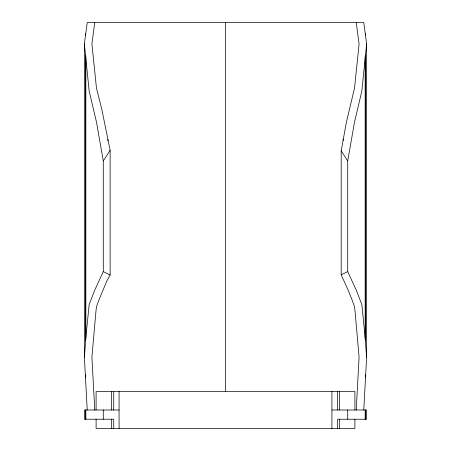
<?xml version="1.0" encoding="UTF-8"?>
<svg xmlns="http://www.w3.org/2000/svg" width="451" height="451" viewBox="0 0 451 451"><rect width="100%" height="100%" fill="white"/><g stroke="black" fill="none" stroke-linecap="round" stroke-linejoin="round"><path stroke-width="0.68" d="M356.239 409.998L359.092 357.158L355.05 311.229L354.537 306.759L352.327 300.591L348.302 290.427L341.193 274.845L341.193 150.826L346.391 122.232L354.537 88.069L359.092 43.922L356.239 22.55M363.771 409.998L366.629 357.158L366.629 43.922L363.771 22.55L87.229 22.55L84.371 43.922L84.371 357.158L87.229 409.998M84.371 357.158L86.209 333.819L89.18 304.504L94.614 290.427L103.279 271.626L103.279 160.922L96.52 122.232L89.18 91.13L84.371 43.922M366.629 43.922L361.82 91.13L354.48 122.232L347.721 160.922L347.721 271.626L356.386 290.427L361.82 304.504L364.791 333.819L366.629 357.158M94.761 22.55L91.908 43.922L96.463 88.069L101.915 109.83L110.129 150.335L110.129 275.003L106.938 280.764L98.673 300.591L96.463 306.759L95.95 311.229L91.908 357.158L94.761 409.998M103.279 160.922L110.129 150.335M341.193 274.845L347.721 271.626M119.075 409.998L84.371 409.998L84.371 419.227L113.725 419.227L113.725 428.45M331.925 409.998L366.629 409.998L366.629 419.227L337.568 419.227L337.568 428.45M103.279 271.626L110.129 275.003M341.193 150.826L347.721 160.922M365.327 33.701L365.327 35.11M365.327 55.084L365.327 340.24M365.327 374.274L365.327 377.791M365.327 409.998L365.327 419.227M365.169 56.533L365.169 338.329M365.169 409.998L365.169 419.227M354.903 409.998L354.903 391.553L96.097 391.553L96.097 409.998M354.903 419.227L354.903 428.45L96.097 428.45L96.097 419.227M347.721 409.998L347.721 419.227M343.183 139.094L343.183 140.498M339.349 391.553L339.349 409.998M339.349 419.227L339.349 428.45M337.568 391.553L337.568 409.998M331.925 391.553L331.925 428.45M225.5 22.55L225.5 391.682M119.075 391.553L119.075 428.45M113.725 391.553L113.725 409.998M111.651 391.553L111.651 409.998M111.651 419.227L111.651 428.45M107.874 139.427L107.874 140.836M103.279 409.998L103.279 419.227M85.831 56.533L85.831 338.329M85.831 409.998L85.831 419.227M85.673 33.701L85.673 35.11M85.673 55.084L85.673 340.24M85.673 374.274L85.673 377.791M85.673 409.998L85.673 419.227"/></g></svg>
